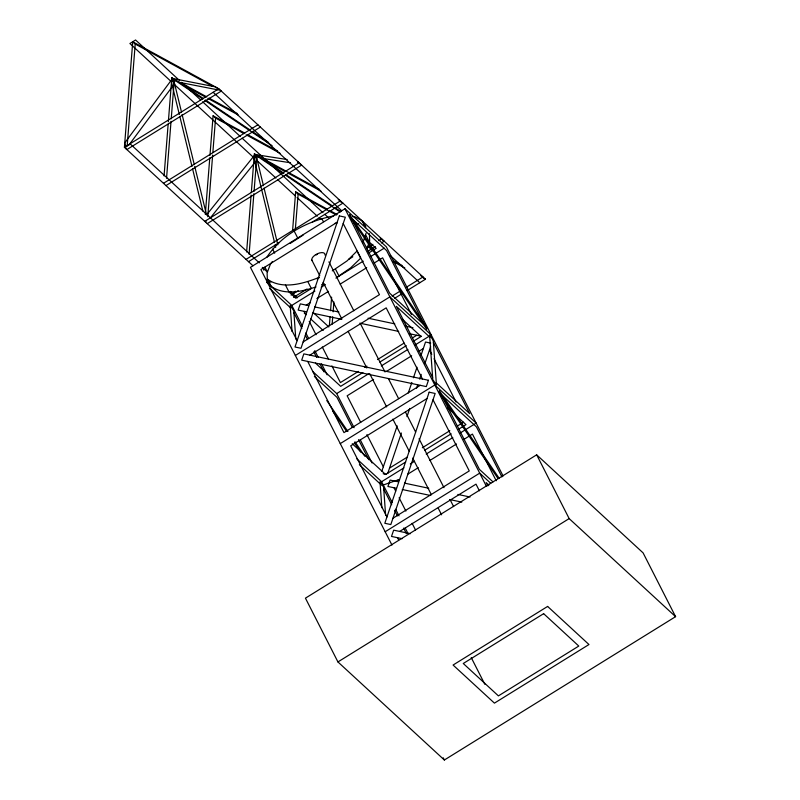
<?xml version="1.0" encoding="UTF-8"?>
<svg xmlns="http://www.w3.org/2000/svg" width="800" height="800" viewBox="0 0 800 800"><rect width="100%" height="100%" fill="white"/><g stroke="black" fill="none" stroke-linecap="round" stroke-linejoin="round"><path stroke-width="1.2" d="M252.98 265.78L124.41 147.3L132.74 41.76L218.81 88.78L425.48 279.21L407.19 290.54M127.14 146.34L135.22 44.04L132.74 41.76M164.07 175.92L168.15 124.17M168.35 121.71L171.82 77.76L173.38 78.62M166.55 178.17L171.04 121.31M171.23 118.83L174.29 80.04L171.82 77.76M205.31 214.41L209.78 157.83M209.97 155.36L213.09 115.8L244.8 133.12M207.78 216.75L212.65 155.08M212.84 152.61L215.57 118.08L213.09 115.8M246.62 251.96L251.11 195.08M251.31 192.61L254.37 153.83L319.67 189.51M249.1 254.24L253.88 193.67M254.08 191.2L256.85 156.11L254.37 153.83M292.62 230.19L295.65 191.87L327.36 209.19M295.39 228.76L298.13 194.15L295.65 191.87M329.38 325.56L330.06 316.91M330.55 310.72L331.62 297.13M332.14 324.16L332.73 316.76M333.12 311.83L333.9 301.96M381.85 471.15L397.17 425.86M408.28 393.02L411.85 382.47M413.43 377.78L417 367.22M420.97 355.49L425.52 342.03L430.7 343.13M387.69 473.55L401.4 433.03M406.95 416.61L409.73 408.4M416.47 388.47L417.66 384.95M419.64 379.08L421.23 374.39M424.8 363.84L430.63 346.62M362.88 242.86L366.07 233.2M366.84 248.72L369.66 241.23L369.4 233.71M266.79 257.36C281.53 234.57 307.52 220.99 333.64 215.92M272.3 261.6L270.34 264.33L267.11 272.93L267.38 280.45L271.12 286.38C284.32 295.6 301.85 291.65 316.02 286.94M205.52 222.04L206.07 221.3M128.53 145.57L173.95 84.44L172.57 78.46L215.23 86.82L221.29 91.06L126.88 149.58M293.02 294.03L295.32 291.15M210.53 217.67L256.5 160.51L255.13 154.53L287.17 159.55M290.03 243.52L303.1 235.14M332.27 270.89L347.04 260.92L357.02 251.05L360.57 258.02L359.92 258.93L350.59 267.9L336.9 277.28M124.41 147.3L218.81 88.78M163.48 183.31L257.89 124.79M165.96 185.59L260.36 127.07M204.76 221.34L299.17 162.82L297.68 162.01L301.64 165.11L207.24 223.63M246.04 259.38L340.44 200.86L338.26 199.66M248.52 261.66L279.05 242.73M312.27 222.14L342.92 203.14L340.73 201.95M503.09 475.99L386.33 246.83L344.98 208.73L250.44 267.33L391.96 545.07M337.19 222.25L260.89 269.55L297.13 340.68M291.09 295.07L298.24 290.64M317.17 278.91L319.27 277.6M348.59 259.43L352.82 256.81M366.55 248.3L372.89 244.37M378.89 240.65L381.72 238.89L380.24 238.08L384.2 241.18L381.37 242.93M293.57 297.36L307.02 289.01M368.02 251.21L375.38 246.64M368.88 252.87L376.15 248.36L369.34 242.08L365.79 235.11M266.62 282.24L291.79 305.43L314.9 291.1M321.2 287.2L325.4 284.59M335.91 278.08L363.22 261.15M370.57 256.6L384.23 248.13M306.26 305.13L310.5 302.5M316.87 298.56L328.53 291.33M340.2 284.1L366.71 267.68M374.13 263.08L382.62 257.82L411.51 314.52M303.14 341.95L379.45 294.65L343.2 223.52M295.35 355.47L389.89 296.87L431.24 334.97M392.1 296.09L400.51 290.87M405.77 287.61L423 276.93L420.81 275.73M394.57 298.37L401.94 293.8M309.86 355.15L386.18 307.86L422.42 378.98M358.44 371.4L340.41 382.58L331.91 365.88M364.8 367.46L366.92 366.15M377.52 359.57L404.02 343.14M412.51 337.89L416.75 335.26M362.89 372.56L340.68 386.33L315.44 363.07M379.82 362.07L406.26 345.68M413.66 341.09L421.06 336.5L402.13 319.06M312.81 371.56L336.7 393.57L368.57 373.81M381.31 365.91L407.87 349.45M415.3 344.84L429.11 336.28M373.59 379.39L347.14 395.79L360.71 422.41M386.29 371.52L411.67 355.78M419.08 351.19L423.31 348.57M420.27 385.32L343.98 432.62L307.7 361.42M340.26 443.61L434.8 385.01L476.15 423.1L460.21 432.98M427.01 398.53L350.71 445.82L386.95 516.96M389.53 468.1L407.52 456.95M422.33 447.77L449.83 430.72M457.24 426.13L463.59 422.2M405.69 462.01L385.59 474.47L352.24 443.73M424.72 450.21L451.16 433.82M458.57 429.23L465.97 424.64L447.94 408.03M356.8 458.85L381.61 481.71L403.92 467.88M410.29 463.93L414.54 461.29M426.22 454.05L452.78 437.59M396.18 481.37L399.14 479.53L381.88 485.46M407.64 474.26L418.26 467.68M429.94 460.44L456.5 443.97M463.93 439.37L472.43 434.1L496.2 480.75M392.96 518.23L469.26 470.93L433.02 399.8M385.17 531.75L479.71 473.14L490.73 483.3M399.68 531.42L476 484.14L479.39 490.8M536.67 454.82L305.44 598.16L337.93 661.93L444.36 760L675.59 616.66L643.1 552.89L536.67 454.82L569.16 518.6L675.59 616.66M337.93 661.93L569.16 518.6M319.2 277.38C303.26 283.67 283.06 289.81 267.57 279.41L267.27 278.94L270.86 282.25M321.63 284.78L323.88 283.92M334.84 223.44L337.19 222.89M261.63 158.26L290.52 162.79M352.76 216.47L355.14 216.88L362.1 220.81L365.84 226.74M355.05 223.22L358.69 223.85M179.27 82.32L218.5 89.97M308.53 305.61L300.3 303.87L298.16 310.08L306.36 311.82M314.6 306.9L338.89 312.04M368.05 318.21L394.77 323.87M405.7 326.19L412.99 327.73M398.36 481.83L390.09 480.08L387.93 486.48L396.19 488.23M404.44 483.11L428.73 488.26M457.88 494.43L470.03 497.01M402.26 489.51L430.2 495.43M449.64 499.54L461.79 502.12M410.42 533.69L393.66 530.15L391.5 536.43L402.16 538.69M312.43 313.11L341.6 319.31M359.83 323.17L398.71 331.43M409.65 333.75L421.52 336.27M383.18 473.76L386.29 474.42M135.22 44.04L212.57 86.3M180.66 82.6L206.77 96.86M208.94 98.05L237.22 113.5M174.29 80.04L175.78 80.86M182.74 84.66L205.7 97.2M207.88 98.4L238.5 115.12M248.08 134.91L277.6 151.04M215.57 118.08L244 133.61M246.18 134.81L280.08 153.32M256.85 156.11L258.33 156.93M265.29 160.73L284.97 171.48M288.25 173.27L321.05 191.19M329.54 210.39L337.2 214.57M298.13 194.15L336.39 215.06M367.24 246.46L373.8 250.05M393.48 260.8L402.23 265.58M370.12 248.97L373.38 250.75M392.92 261.42L404.85 267.94M423.31 278.03L425.48 279.21M174.07 79.45L172.57 78.46L124.75 142.9L126.09 148.85M256.61 155.52L255.13 154.53L206.54 214.94L194.71 166.34M203.45 98.6L175.4 79.72L173.54 79.35L171.47 82.16L179.35 114.54M205.52 99.99L250.05 129.96M252.12 131.35L268.69 142.5M202.7 98.97L173.54 79.35L181.49 112.03M204.77 100.37L272.08 145.67M283.93 173.27L257.96 155.79L256.09 155.42L254.02 158.23L274.54 242.5M286 174.67L332.6 206.03M334.67 207.42L340.89 211.6M283.19 173.65L256.09 155.42L263.46 185.69M285.26 175.04L340.14 211.98M353.17 219.77L386.6 250.58L422.91 321.84M213.15 92.29L341.59 210.65M390.27 255.5L419.81 282.72M179.66 80.63L135.57 40L129.91 43.51L171.24 81.6M181.5 82.32L200.79 100.09M202.62 101.78L240.28 136.48M242.12 138.18L322.95 212.66M324.78 214.35L328.46 217.73M174 84.14L252.99 156.92M257.58 161.15L275.95 178.08M277.79 179.77L295.24 195.85M297.08 197.55L317.28 216.17M319.12 217.86L320.96 219.55M423.05 323.92L389.62 293.12L353.31 221.85M429.75 337.1L396.35 306.33L432.62 377.52M436.29 382.87L469.68 413.65L433.41 342.46M443.02 396.08L476.42 426.86L501.92 476.91M130.07 143.79L259.31 262.88M290.29 291.42L297.26 297.85M313.5 312.81L328.84 326.95M262.32 267.37L267.43 272.08L264.9 267.1M492.98 481.87L479.44 469.39L443.17 398.2M304.23 313L306.04 314.66M310.55 318.82L323.18 330.46M488.88 485.1L486.17 482.6L487.86 485.91M269.56 288.44L290.34 307.59M314.38 376.5L336.97 397.32L352.29 427.39M359.37 464.72L380.15 483.86M499.32 478.49L439.35 390.72L439.51 392.85L498.06 478.54M326.8 400.56L347.91 431.46M354.95 441.76L364.81 456.19M332.57 410.87L346.65 431.47M354.39 442.8L360.73 452.07M429.52 349.88L431.78 354.32M434.04 358.76L456.09 402.03M362.1 220.81L365.66 227.78M344.98 208.73L486.45 486.38M321.86 218.66L323.39 221.65M335.51 269.16L339.06 276.13M328.92 261.86L353.86 310.8M360.66 324.15L385.03 371.98M388.43 378.66L398.63 398.68M405.44 412.03L415.64 432.05M419.04 438.73L443.98 487.67M450.21 499.91L453.61 506.58M311.82 260.09L319.76 275.66M323.16 282.34L341.86 319.04M348.1 331.28L366.8 367.99M369.63 373.55L386.64 406.92M392.87 419.16L409.31 451.42M412.71 458.09L431.41 494.8M438.22 508.15L441.62 514.82M294.16 231.06L297.71 238.03M307.81 281.56L311.36 288.53L295.77 298.19L288.96 291.91L285.41 284.94M272.65 249.16L274.68 253.15M304.12 311.35L305.82 314.69M309.23 321.37L316.03 334.72M322.27 346.96L328.51 359.2M366.93 434.62L383.32 466.79M394.01 487.76L395.71 491.1M399.1 497.76L405.89 511.09M412.12 523.31L415.52 529.97M291.79 305.43L302.46 326.36M305.83 332.97L308.63 338.48M314.81 350.6L318.18 357.21M321.54 363.82L327.16 374.84M336.7 393.57L354.1 427.72M360.28 439.84L372.07 462.98M381.61 481.71L392.27 502.64M395.64 509.25L399.01 515.86M405.19 527.98L407.99 533.49M471.23 657.59L484.81 684.25M293.93 312.85L301.87 328.44M305.28 335.12L307.55 339.57M313.79 351.82L316.62 357.39M320.03 364.07L324 371.86M358.53 439.64L368.75 459.69M383.76 489.14L391.7 504.73M394.53 510.29L397.37 515.86M403.61 528.11L406.44 533.67M267.57 279.41L271.12 286.38M397.52 537.7L398.65 539.93M443.24 757.8L444.36 760M264.05 188.1L277.85 244.82M275.12 244.91L275.71 247.32M182.08 114.45L194.12 163.92M179.94 116.95L191.98 166.43M192.57 168.84L202.85 211.07M385.63 515.43L383.61 487.05L380 481.77L381.84 507.72M295.8 339.14L293.78 310.77L290.19 305.51L292.04 331.46M263.63 267.93L263.71 270.15M312.3 260.85A7.24 3.45 -27 0 1 317.39 253.74A7.24 3.45 -27 0 1 324.99 255.04M316.1 254.97A6.22 2.96 -27 0 1 317.53 254.21M339.33 215.92L294.99 347L301 348.28L345.34 217.2L339.33 215.92M428.44 380.26L426.3 386.6L301.69 360.15L303.84 353.87L428.44 380.26M429.15 392.2L384.81 523.28L390.82 524.56L435.16 393.47L429.15 392.2M547.62 606.43L453.08 665.03L494.43 703.13L588.97 644.53L547.62 606.43M543.64 613.67L463.26 663.49L498.41 695.89L578.79 646.06L543.64 613.67M426.5 327.09L349.57 214.52L349.72 216.6L426.65 329.18L426.5 327.09M433.26 340.34L429.6 334.97L432.78 379.64L436.44 385L433.26 340.34"/></g></svg>
